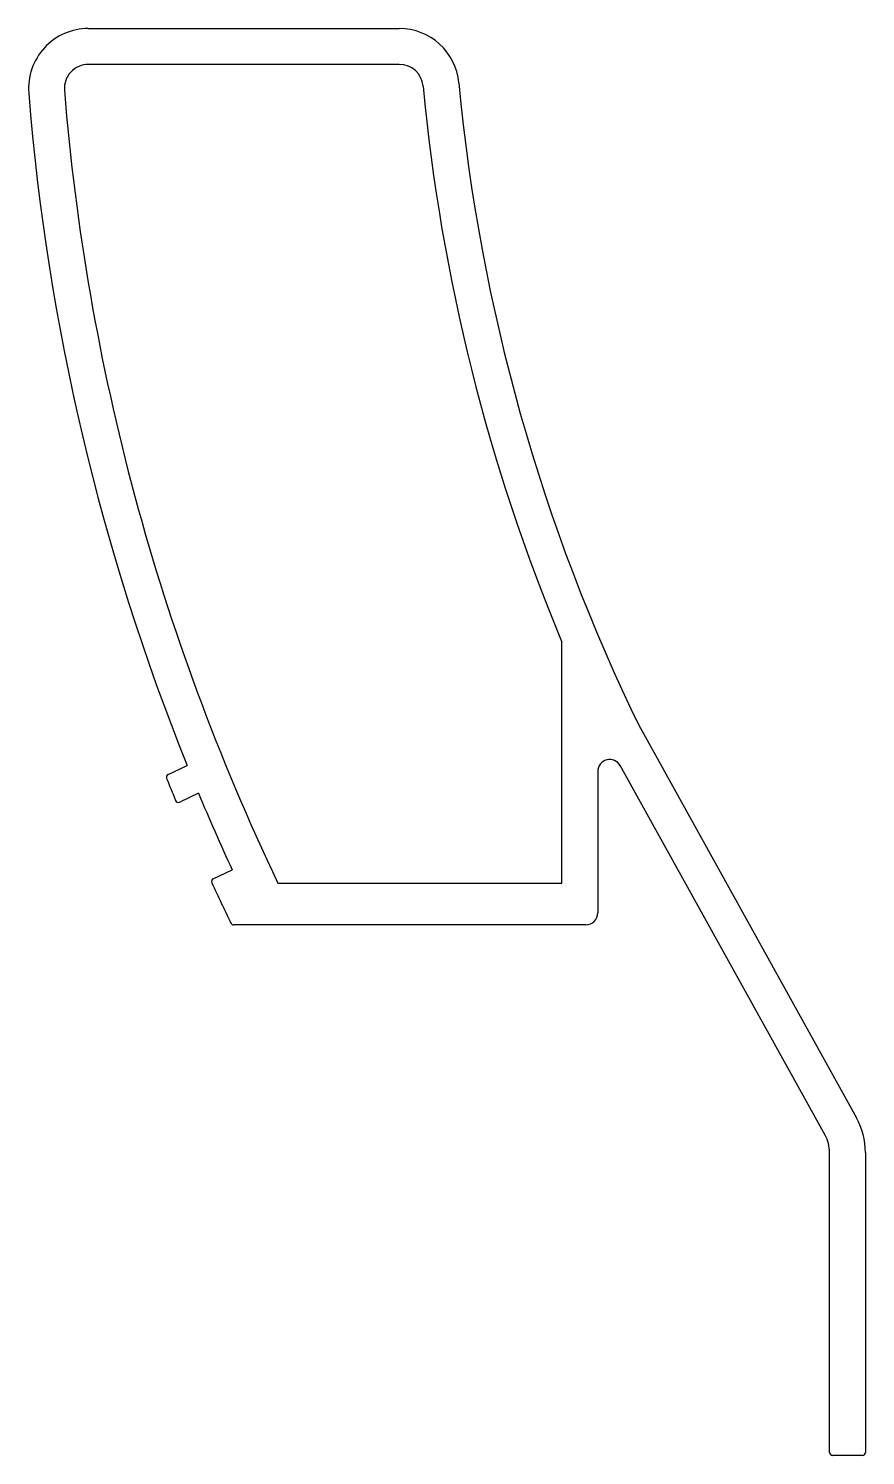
# Model space of a CAD drawing. Extents: x 384 to 454, y 269 to 388.
import ezdxf

# ---------------------------------------------------------------- set-up
doc = ezdxf.new("R2010")
doc.units = 0
doc.layers.get('0').update_dxf_attribs({"linetype": 'CONTINUOUS'})

msp = doc.modelspace()

# ---------------------------------------------------------------- linework, layer by layer
for p, q in [((389.39, 387.99), (415.42, 387.99)), ((415.42, 384.99), (389.39, 384.99)), ((429.03, 316.49), (429.03, 336.66)), ((435.57, 329.49), (453.68, 296.85)), ((396.07, 325.57), (397.67, 326.32)), ((451.06, 295.39), (433.91, 326.31)), ((432.03, 325.82), (432.03, 313.99)), ((398.62, 324), (397.04, 323.26)), ((399.85, 316.85), (401.43, 317.59)), ((405.26, 316.49), (429.03, 316.49)), ((431.03, 312.99), (401.56, 312.99)), ((451.43, 268.84), (451.43, 293.94)), ((454.43, 293.94), (454.43, 268.84)), ((454.18, 268.59), (451.68, 268.59))]:
    msp.add_line(p, q)
for centre, radius, start, end in [((389.39, 382.99), 5, 90, 184.6051), ((415.42, 382.99), 5, 5.3508, 90), ((389.39, 382.99), 2, 90, 184.6051), ((415.42, 382.99), 2, 5.3508, 90), ((575.72, 398), 156, 185.3508, 206.0522), ((575.78, 398), 192, 184.6051, 201.9238), ((575.78, 398), 189, 184.6051, 205.5494), ((575.72, 398), 159, 185.3508, 202.6951), ((433.03, 325.82), 1, 29.0183, 180), ((396.17, 325.34), 0.25, 115, 202.0256), ((575.78, 398), 194, 202.0256, 202.6177), ((575.78, 398), 192, 202.6706, 204.7602), ((396.93, 323.49), 0.25, 202.6177, 295), ((399.95, 316.62), 0.25, 115, 204.8363), ((575.78, 398), 194, 204.8363, 205.9438), ((401.56, 313.24), 0.25, 205.9438, 270), ((431.03, 313.99), 1, 270, 360), ((448.43, 293.94), 6, 360, 29.0183), ((448.43, 293.94), 3, 0, 29.0183), ((451.68, 268.84), 0.25, 180, 270), ((454.18, 268.84), 0.25, 270, 0)]:
    msp.add_arc(centre, radius, start, end)

doc.saveas('drawing.dxf')
